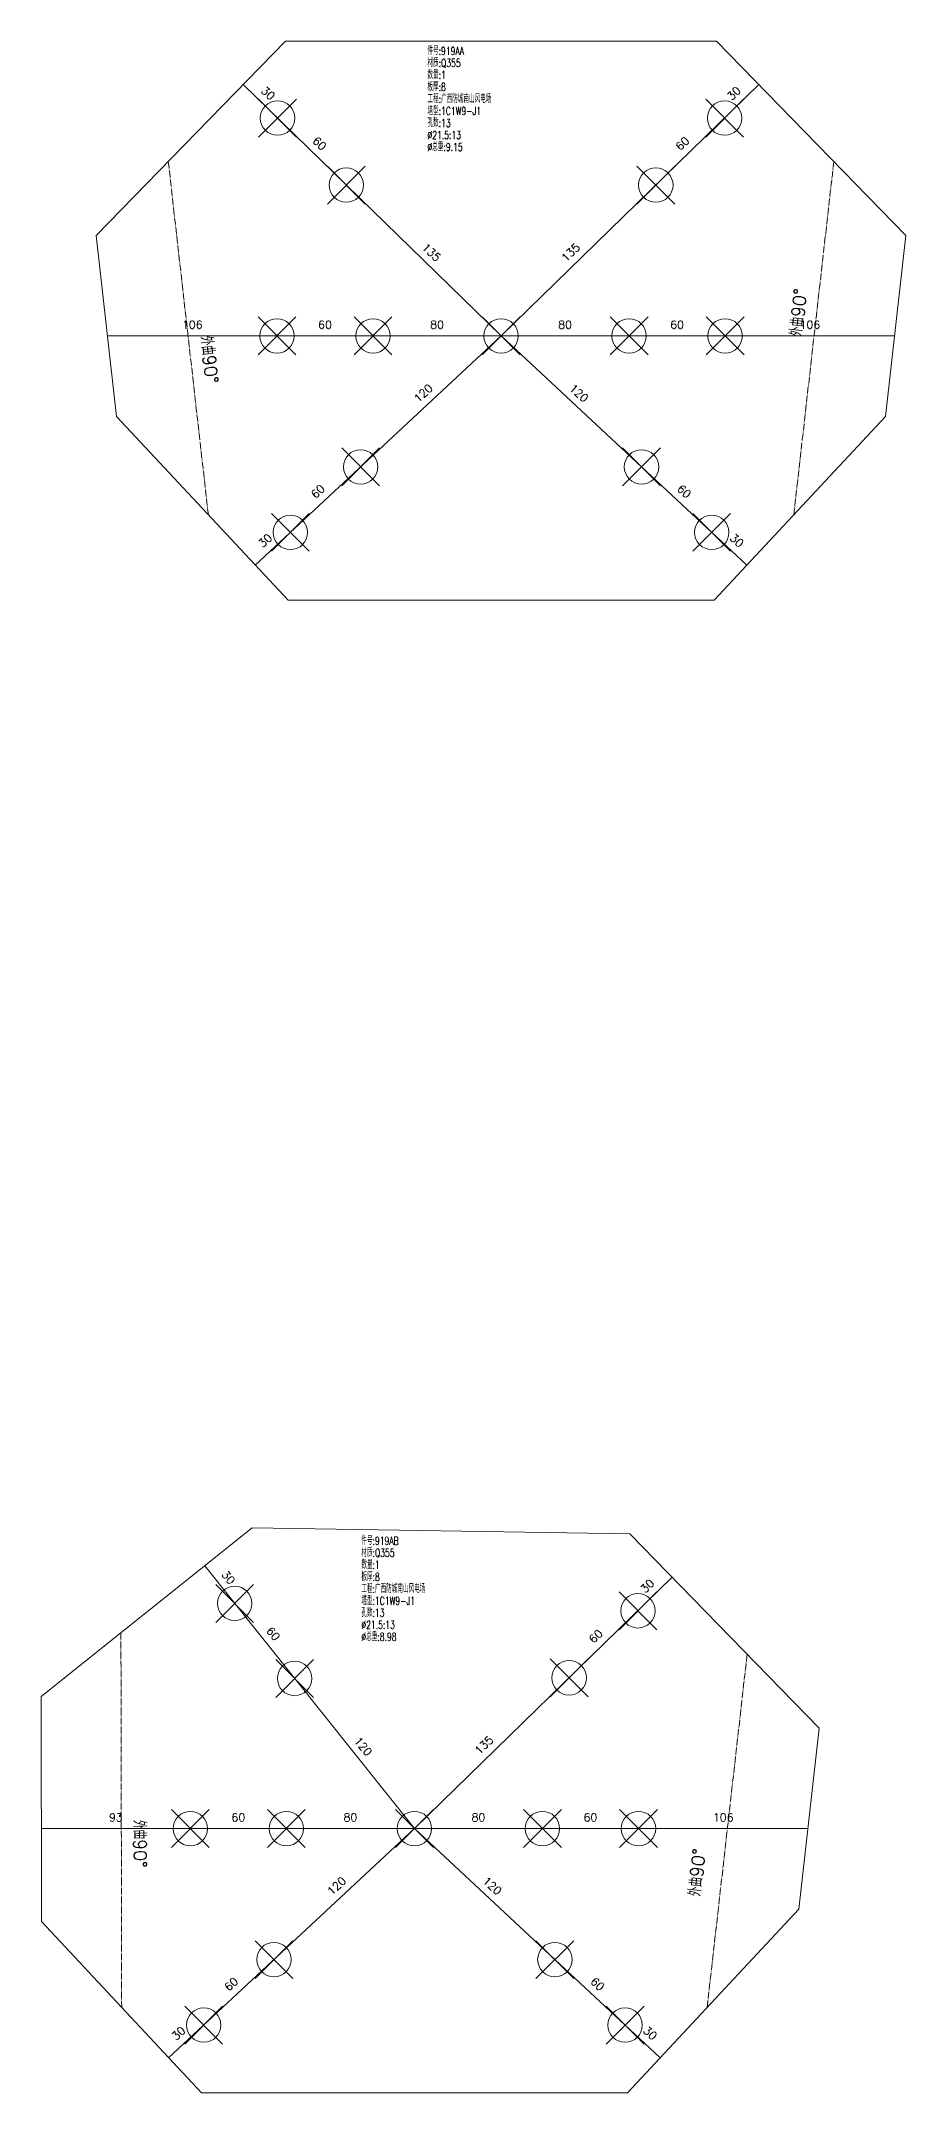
# Model space of a CAD drawing. Extents: x -105 to 10956, y -4548 to 9487.
# Drawn here: x -105 to 436, y -4548 to -3265 of the extents above; entities that cross this region are included whole.
import ezdxf
from ezdxf.enums import TextEntityAlignment as Align

# ---------------------------------------------------------------- set-up
doc = ezdxf.new("R2010")
doc.units = 0
doc.header["$MEASUREMENT"] = 0
doc.linetypes.add('制弯线', pattern=[5.9, 4, -0.5, 0.2, -0.5, 0.2, -0.5])
doc.layers.add('1', color=7, linetype='CONTINUOUS', lineweight=25)
doc.layers.add('2', color=7, linetype='CONTINUOUS', lineweight=25)
doc.styles.get("Standard").update_dxf_attribs({"font": 'simplex.shx', "width": 0.7, "height": 3, "bigfont": 'gbhzfs.shx'})

msp = doc.modelspace()

# ---------------------------------------------------------------- linework, layer by layer
at = {"layer": '1', "color": 7, "linetype": 'Continuous', "lineweight": 18}
for p, q in [((47.89804, -3265.48314), (-70.44689, -3386.96497)), ((317.19602, -3265.4818), (47.89804, -3265.48314)), ((435.54487, -3386.96521), (317.19602, -3265.4818)), ((-70.44689, -3386.96497), (-57.62526, -3500.09853)), ((422.7323, -3500.10309), (435.54487, -3386.96521)), ((-57.62526, -3500.09853), (49.44783, -3614.88666)), ((315.66624, -3614.88666), (422.7323, -3500.10309)), ((49.44783, -3614.88666), (315.66624, -3614.88666)), ((27.11532, -4194.50493), (-104.87743, -4299.83544)), ((263.04741, -4198.1243), (27.11532, -4194.50493)), ((381.39626, -4319.60772), (263.04741, -4198.1243)), ((-104.87743, -4299.83544), (-104.60041, -4440.43138)), ((368.58369, -4432.7456), (381.39626, -4319.60772)), ((261.51763, -4547.52916), (368.58369, -4432.7456)), ((-104.60041, -4440.43138), (-4.70078, -4547.52916)), ((-4.70078, -4547.52916), (261.51763, -4547.52916))]:
    msp.add_line(p, q, dxfattribs=at)
at = {"layer": '1', "color": 7, "linetype": 'Continuous', "lineweight": 13}
for p, q in [((31.04554, -3325.46128), (54.69554, -3301.81128)), ((54.69554, -3325.46128), (31.04554, -3301.81128)), ((310.39901, -3325.45988), (334.04901, -3301.80988)), ((334.04901, -3325.45988), (310.39901, -3301.80988)), ((74.02319, -3367.32917), (97.67319, -3343.67917)), ((97.67319, -3367.32917), (74.02319, -3343.67917)), ((267.42176, -3367.3282), (291.07176, -3343.6782)), ((291.07176, -3367.3282), (267.42176, -3343.6782)), ((30.73965, -3461.53261), (54.38965, -3437.88261)), ((54.38965, -3461.53261), (30.73965, -3437.88261)), ((90.73965, -3461.53231), (114.38965, -3437.88231)), ((114.38965, -3461.53231), (90.73965, -3437.88231)), ((170.73965, -3461.5319), (194.38965, -3437.8819)), ((194.38965, -3461.5319), (170.73965, -3437.8819)), ((250.73964, -3461.5315), (274.38964, -3437.8815)), ((274.38964, -3461.5315), (250.73964, -3437.8815)), ((310.73965, -3461.5312), (334.38965, -3437.8812)), ((334.38965, -3461.5312), (310.73965, -3437.8812)), ((82.97249, -3543.38455), (106.62249, -3519.73455)), ((106.62249, -3543.38455), (82.97249, -3519.73455)), ((258.49105, -3543.38503), (282.14105, -3519.73503)), ((282.14105, -3543.38503), (258.49105, -3519.73503)), ((39.09728, -3584.31087), (62.74728, -3560.66087)), ((62.74728, -3584.31087), (39.09728, -3560.66087)), ((302.3664, -3584.31089), (326.0164, -3560.66089)), ((326.0164, -3584.31089), (302.3664, -3560.66089)), ((4.30066, -4253.48104), (27.95066, -4229.83104)), ((27.95066, -4253.48104), (4.30066, -4229.83104)), ((256.25039, -4258.10239), (279.90039, -4234.45239)), ((279.90039, -4258.10239), (256.25039, -4234.45239)), ((41.72521, -4300.37884), (65.37521, -4276.72884)), ((65.37521, -4300.37884), (41.72521, -4276.72884)), ((213.27316, -4299.97071), (236.92316, -4276.32071)), ((236.92316, -4299.97071), (213.27316, -4276.32071)), ((-23.40897, -4394.17511), (0.24103, -4370.52511)), ((0.24103, -4394.17511), (-23.40897, -4370.52511)), ((36.59104, -4394.17481), (60.24104, -4370.52481)), ((60.24104, -4394.17481), (36.59104, -4370.52481)), ((116.59103, -4394.17441), (140.24103, -4370.52441)), ((140.24103, -4394.17441), (116.59103, -4370.52441)), ((196.59104, -4394.17402), (220.24104, -4370.52402)), ((220.24104, -4394.17402), (196.59104, -4370.52402)), ((256.59104, -4394.17372), (280.24104, -4370.52372)), ((280.24104, -4394.17372), (256.59104, -4370.52372)), ((28.82389, -4476.02706), (52.47389, -4452.37706)), ((52.47389, -4476.02706), (28.82389, -4452.37706)), ((204.34245, -4476.02755), (227.99245, -4452.37755)), ((227.99245, -4476.02755), (204.34245, -4452.37755)), ((-15.05133, -4516.95339), (8.59867, -4493.30339)), ((8.59867, -4516.95339), (-15.05133, -4493.30339)), ((248.21778, -4516.9534), (271.86778, -4493.3034)), ((271.86778, -4516.9534), (248.21778, -4493.3034))]:
    msp.add_line(p, q, dxfattribs=at)
for centre in [(42.87054, -3313.63628), (322.22401, -3313.63488), (85.84819, -3355.50417), (279.24676, -3355.5032), (42.56465, -3449.70761), (102.56465, -3449.70731), (182.56465, -3449.7069), (262.56464, -3449.7065), (322.56465, -3449.7062), (94.79749, -3531.55955), (270.31605, -3531.56003), (50.92228, -3572.48587), (314.1914, -3572.48589), (16.12566, -4241.65604), (268.07539, -4246.27739), (53.55021, -4288.55384), (225.09816, -4288.14571), (-11.58397, -4382.35011), (48.41604, -4382.34981), (128.41603, -4382.34941), (208.41604, -4382.34902), (268.41604, -4382.34872), (40.64889, -4464.20206), (216.16745, -4464.20255), (-3.22633, -4505.12839), (260.04278, -4505.1284)]:
    msp.add_circle(centre, 10.75, dxfattribs=at)
at = {"layer": '2', "color": 9, "linetype": 'Continuous', "lineweight": 13}
for p, q in [((182.54792, -3449.70688), (21.38172, -3292.70231)), ((182.54807, -3449.70688), (343.71265, -3292.70074)), ((428.43968, -3449.70565), (-63.3361, -3449.70811)), ((182.54802, -3449.70688), (28.98469, -3592.94906)), ((182.56376, -3449.70688), (336.12905, -3592.94885)), ((128.39924, -4382.34935), (-2.58662, -4218.20714)), ((128.3994, -4382.34935), (289.56399, -4225.3432)), ((374.29107, -4382.34812), (-104.71485, -4382.35052)), ((128.39938, -4382.34935), (-25.16396, -4525.59153)), ((128.41517, -4382.34935), (281.98047, -4525.59133))]:
    msp.add_line(p, q, dxfattribs=at)
at = {"layer": '2', "color": 190, "linetype": '制弯线', "lineweight": 13}
for p, q in [((-25.37078, -3340.69405), (-0.34587, -3561.50513)), ((365.45914, -3561.5046), (390.46559, -3340.69197)), ((-54.95582, -4259.99789), (-54.49448, -4494.14763)), ((311.31052, -4494.14711), (336.31698, -4273.33448))]:
    msp.add_line(p, q, dxfattribs=at)

# ---------------------------------------------------------------- texts
at = {"layer": '2', "color": 7, "linetype": 'Continuous', "lineweight": 13}
for s, rotation, p in [('30', 317, (34.21952, -3301.02041)), ('30', 44, (330.87492, -3301.01895)), ('60', 317, (66.45276, -3332.42134)), ('60', 44, (298.64197, -3332.42018)), ('135', 317, (136.29145, -3400.45664)), ('135', 44, (228.804, -3400.45618)), ('120', 43, (136.62644, -3488.43946)), ('120', 318, (228.48621, -3488.43968)), ('60', 43, (70.81357, -3549.82895)), ('60', 318, (294.30002, -3549.82919)), ('30', 43, (37.90717, -3580.52371)), ('30', 318, (327.20653, -3580.5236)), ('30', 310, (9.11441, -4228.06036)), ('30', 44, (276.72627, -4233.66143)), ('60', 310, (37.18282, -4263.23371)), ('60', 44, (244.49336, -4265.06269)), ('120', 310, (93.31961, -4333.58037)), ('135', 44, (174.65536, -4333.09867)), ('120', 43, (82.47782, -4421.08194)), ('120', 318, (174.33761, -4421.08218)), ('60', 43, (16.66497, -4482.47146)), ('60', 318, (240.15141, -4482.4717)), ('30', 43, (-16.24146, -4513.1662)), ('30', 318, (273.05792, -4513.16609))]:
    msp.add_text(s, height=5, rotation=rotation, dxfattribs=at).set_placement(p, align=Align.BOTTOM_CENTER)
for rotation, p in [(84, (372.99412, -3450.53565)), (277, (-7.89013, -3450.53654)), (271, (-49.72516, -4377.06291)), (84, (309.70696, -4425.22644))]:
    msp.add_text('外曲90%%d', height=8, rotation=rotation, dxfattribs=at).set_placement(p, align=Align.BOTTOM_LEFT)
for s, p in [('106', (-10.38574, -3446.70786)), ('60', (72.56464, -3446.70746)), ('80', (142.56463, -3446.70711)), ('80', (222.56463, -3446.7067)), ('60', (292.56463, -3446.70635)), ('106', (375.50215, -3446.70593)), ('93', (-58.14942, -4379.35031)), ('60', (18.41602, -4379.34996)), ('80', (88.41602, -4379.34961)), ('80', (168.41602, -4379.34921)), ('60', (238.41602, -4379.34887)), ('106', (321.35354, -4379.34842))]:
    msp.add_text(s, height=5, dxfattribs=at).set_placement(p, align=Align.BOTTOM_CENTER)
at = {"layer": '2', "color": 7, "linetype": 'Continuous', "lineweight": 13, "char_height": 5, "width": 500, "attachment_point": 1, "line_spacing_factor": 0.9}
for s, insert in [('件号:919AA\\P材质:Q355\\P数量:1\\P板厚:8\\P工程:广西防城南山风电场\\P塔型:1C1W9-J1\\P孔数:13\\P%%C21.5:13\\P%%C总重:9.15', (136.54899, -3269.18423)), ('件号:919AB\\P材质:Q355\\P数量:1\\P板厚:8\\P工程:广西防城南山风电场\\P塔型:1C1W9-J1\\P孔数:13\\P%%C21.5:13\\P%%C总重:8.98', (95.25941, -4200.01705))]:
    msp.add_mtext(s, dxfattribs=dict(at, insert=insert))

doc.saveas('drawing.dxf')
